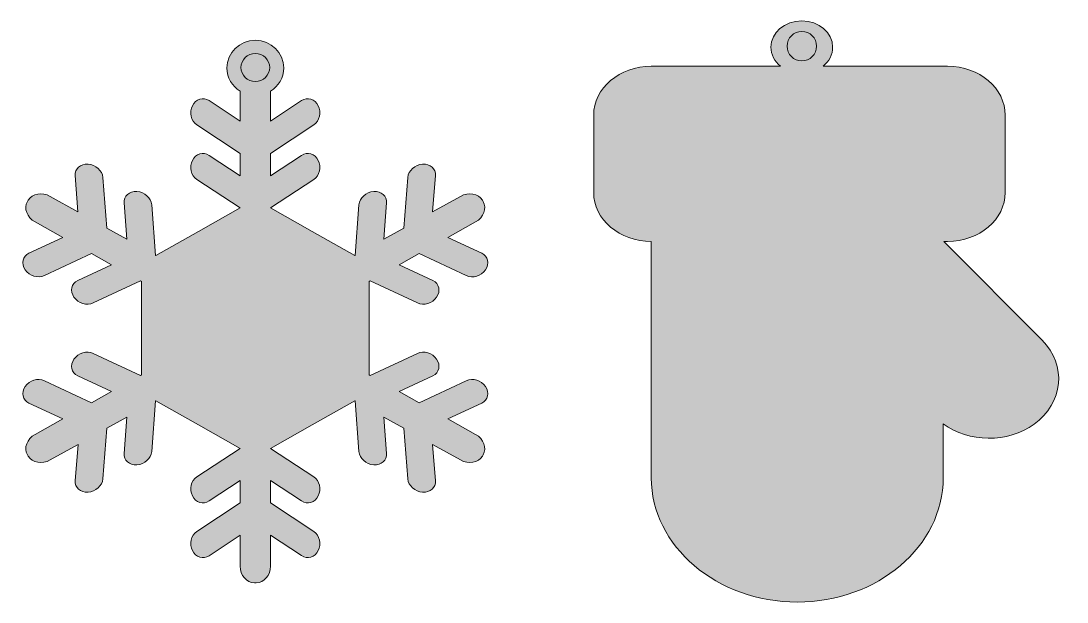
# Model space of a CAD drawing. Header units: centimetres. Extents: x -14 to 13.7, y 1.1 to 8.6.
# Drawn here: x 0.17 to 13.67, y 1.06 to 8.56 of the extents above; entities that cross this region are included whole.
import ezdxf

# ---------------------------------------------------------------- set-up
doc = ezdxf.new("R2010")
doc.units = ezdxf.units.CM
doc.header["$MEASUREMENT"] = 0
doc.layers.add('layer 1', color=7, linetype='Continuous')

msp = doc.modelspace()

# ---------------------------------------------------------------- hatches: boundary and pattern name
at = {"layer": 'layer 1', "true_color": 0xebecec}
h = msp.add_hatch(color=7, dxfattribs=at)
edge = h.paths.add_edge_path()
edge.add_spline(control_points=[(10.24872, 8.56231), (10.46865, 8.56231), (10.64696, 8.41036), (10.64696, 8.2229), (10.64696, 8.12674), (10.60004, 8.03994), (10.52466, 7.97818), (10.52466, 7.97818), (12.13001, 7.97818), (12.13001, 7.97818), (12.53887, 7.97818), (12.87339, 7.69308), (12.87339, 7.34461), (12.87339, 7.34461), (12.87339, 6.34899), (12.87339, 6.34899), (12.87339, 6.00053), (12.53887, 5.71543), (12.13001, 5.71543), (12.13001, 5.71543), (12.08242, 5.71543), (12.08242, 5.71543), (12.08242, 5.71543), (13.3504, 4.4415), (13.3504, 4.4415), (13.67132, 4.11907), (13.62436, 3.63149), (13.24605, 3.35797), (12.90403, 3.1107), (12.40366, 3.11972), (12.07366, 3.36196), (12.07366, 3.36196), (12.07366, 2.66747), (12.07366, 2.66747), (12.07366, 1.78463), (11.22615, 1.06231), (10.19029, 1.06231), (10.19029, 1.06231), (10.19028, 1.06231), (10.19028, 1.06231), (9.15442, 1.06231), (8.3069, 1.78463), (8.3069, 2.66747), (8.3069, 2.66747), (8.3069, 5.71543), (8.3069, 5.71543), (7.89803, 5.71543), (7.56351, 6.00053), (7.56351, 6.34899), (7.56351, 6.34899), (7.56351, 7.34461), (7.56351, 7.34461), (7.56351, 7.69308), (7.89803, 7.97818), (8.3069, 7.97818), (8.3069, 7.97818), (9.97277, 7.97818), (9.97277, 7.97818), (9.8974, 8.03994), (9.85048, 8.12674), (9.85048, 8.2229), (9.85048, 8.41036), (10.02878, 8.56231), (10.24872, 8.56231)], knot_values=[0, 0, 0, 0, 0.04761905, 0.04761905, 0.04761905, 0.0952381, 0.0952381, 0.0952381, 0.14285714, 0.14285714, 0.14285714, 0.19047619, 0.19047619, 0.19047619, 0.23809524, 0.23809524, 0.23809524, 0.28571429, 0.28571429, 0.28571429, 0.33333333, 0.33333333, 0.33333333, 0.38095238, 0.38095238, 0.38095238, 0.42857143, 0.42857143, 0.42857143, 0.47619048, 0.47619048, 0.47619048, 0.52380952, 0.52380952, 0.52380952, 0.57142857, 0.57142857, 0.57142857, 0.61904762, 0.61904762, 0.61904762, 0.66666667, 0.66666667, 0.66666667, 0.71428571, 0.71428571, 0.71428571, 0.76190476, 0.76190476, 0.76190476, 0.80952381, 0.80952381, 0.80952381, 0.85714286, 0.85714286, 0.85714286, 0.9047619, 0.9047619, 0.9047619, 0.95238095, 0.95238095, 0.95238095, 1, 1, 1, 1], degree=3, periodic=1)
at = {"layer": 'layer 1', "true_color": 0xfefefe}
h = msp.add_hatch(color=7, dxfattribs=at)
edge = h.paths.add_edge_path()
edge.add_arc((10.24922, 8.23682), 0.19, 90, 450)
at = {"layer": 'layer 1', "true_color": 0xebecec}
h = msp.add_hatch(color=7, dxfattribs=at)
edge = h.paths.add_edge_path()
edge.add_spline(control_points=[(3.19809, 8.3123), (3.40106, 8.3123), (3.5656, 8.15279), (3.5656, 7.95603), (3.5656, 7.82923), (3.49727, 7.71793), (3.39437, 7.65479), (3.39437, 7.65479), (3.39437, 7.26809), (3.39437, 7.26809), (3.39437, 7.26809), (3.79553, 7.53318), (3.79553, 7.53318), (3.87037, 7.58264), (3.96617, 7.55263), (4.01015, 7.46736), (4.01015, 7.46736), (4.01016, 7.46735), (4.01016, 7.46735), (4.05415, 7.38207), (4.02748, 7.27114), (3.95265, 7.2217), (3.95265, 7.2217), (3.39437, 6.85276), (3.39437, 6.85276), (3.39437, 6.85276), (3.39437, 6.56251), (3.39437, 6.56251), (3.39437, 6.56251), (3.79553, 6.8276), (3.79553, 6.8276), (3.87037, 6.87706), (3.96618, 6.84703), (4.01015, 6.76178), (4.01015, 6.76178), (4.01016, 6.76176), (4.01016, 6.76176), (4.05415, 6.67649), (4.02748, 6.56556), (3.95265, 6.51612), (3.95265, 6.51612), (3.39573, 6.14808), (3.39573, 6.14808), (3.39573, 6.14808), (3.93311, 5.8442), (3.93311, 5.8442), (3.93311, 5.8442), (4.48042, 5.5347), (4.48042, 5.5347), (4.48042, 5.5347), (4.48456, 5.53701), (4.48456, 5.53701), (4.48456, 5.53701), (4.535, 6.19018), (4.535, 6.19018), (4.54177, 6.27773), (4.62749, 6.35558), (4.72569, 6.36129), (4.72569, 6.36129), (4.72571, 6.36129), (4.72571, 6.36129), (4.82389, 6.36701), (4.89858, 6.30158), (4.89182, 6.21402), (4.89182, 6.21402), (4.85557, 5.74467), (4.85557, 5.74467), (4.85557, 5.74467), (5.11488, 5.8898), (5.11488, 5.8898), (5.11488, 5.8898), (5.16532, 6.54297), (5.16532, 6.54297), (5.17209, 6.63051), (5.25781, 6.70836), (5.35601, 6.71408), (5.35601, 6.71408), (5.35603, 6.71408), (5.35603, 6.71408), (5.45421, 6.7198), (5.52889, 6.65436), (5.52214, 6.5668), (5.52214, 6.5668), (5.48589, 6.09745), (5.48589, 6.09745), (5.48589, 6.09745), (5.84423, 6.29801), (5.84423, 6.29801), (5.94888, 6.35659), (6.07637, 6.3342), (6.12755, 6.24828), (6.12755, 6.24828), (6.13774, 6.23116), (6.13774, 6.23116), (6.18892, 6.14523), (6.14514, 6.027), (6.0405, 5.96844), (6.0405, 5.96844), (5.68219, 5.76788), (5.68219, 5.76788), (5.68219, 5.76788), (6.11958, 5.56364), (6.11958, 5.56364), (6.20119, 5.52553), (6.22228, 5.4301), (6.16809, 5.35054), (6.16809, 5.35054), (6.16808, 5.35052), (6.16808, 5.35052), (6.1139, 5.27094), (6.00147, 5.23788), (5.91988, 5.27598), (5.91988, 5.27598), (5.31115, 5.56022), (5.31115, 5.56022), (5.31115, 5.56022), (5.05186, 5.41509), (5.05186, 5.41509), (5.05186, 5.41509), (5.48926, 5.21084), (5.48926, 5.21084), (5.57087, 5.17274), (5.59195, 5.07729), (5.53777, 4.99774), (5.53777, 4.99774), (5.53776, 4.99773), (5.53776, 4.99773), (5.48358, 4.91816), (5.37114, 4.88508), (5.28956, 4.92318), (5.28956, 4.92318), (4.68084, 5.20743), (4.68084, 5.20743), (4.68084, 5.20743), (4.66812, 5.20031), (4.66812, 5.20031), (4.66812, 5.20031), (4.66812, 4.59724), (4.66812, 4.59724), (4.66812, 4.59724), (4.66812, 3.99419), (4.66812, 3.99419), (4.66812, 3.99419), (4.68085, 3.98707), (4.68085, 3.98707), (4.68085, 3.98707), (5.28956, 4.2713), (5.28956, 4.2713), (5.37116, 4.3094), (5.48357, 4.27635), (5.53776, 4.19678), (5.53776, 4.19678), (5.53778, 4.19676), (5.53778, 4.19676), (5.59199, 4.11719), (5.57087, 4.02177), (5.48926, 3.98366), (5.48926, 3.98366), (5.05185, 3.7794), (5.05185, 3.7794), (5.05185, 3.7794), (5.31115, 3.63427), (5.31115, 3.63427), (5.31115, 3.63427), (5.91988, 3.91851), (5.91988, 3.91851), (6.00148, 3.9566), (6.11389, 3.92356), (6.16809, 3.84398), (6.16809, 3.84398), (6.1681, 3.84396), (6.1681, 3.84396), (6.2223, 3.76439), (6.2012, 3.66898), (6.11959, 3.63086), (6.11959, 3.63086), (5.68218, 3.42661), (5.68218, 3.42661), (5.68218, 3.42661), (6.04051, 3.22606), (6.04051, 3.22606), (6.14516, 3.16748), (6.18891, 3.04926), (6.13774, 2.96333), (6.13774, 2.96333), (6.12755, 2.94621), (6.12755, 2.94621), (6.07637, 2.86029), (5.94886, 2.83792), (5.84423, 2.89649), (5.84423, 2.89649), (5.48591, 3.09703), (5.48591, 3.09703), (5.48591, 3.09703), (5.52214, 2.6277), (5.52214, 2.6277), (5.5289, 2.54013), (5.4542, 2.47471), (5.35603, 2.48042), (5.35603, 2.48042), (5.35601, 2.48042), (5.35601, 2.48042), (5.25783, 2.48612), (5.17207, 2.56398), (5.16532, 2.65152), (5.16532, 2.65152), (5.11488, 3.3047), (5.11488, 3.3047), (5.11488, 3.3047), (4.85559, 3.44982), (4.85559, 3.44982), (4.85559, 3.44982), (4.89182, 2.98048), (4.89182, 2.98048), (4.89859, 2.89292), (4.82385, 2.82749), (4.72572, 2.83321), (4.72572, 2.83321), (4.72569, 2.8332), (4.72569, 2.8332), (4.62751, 2.83891), (4.54175, 2.91677), (4.535, 3.00431), (4.535, 3.00431), (4.48456, 3.65749), (4.48456, 3.65749), (4.48456, 3.65749), (4.48043, 3.6598), (4.48043, 3.6598), (4.48043, 3.6598), (3.93311, 3.35029), (3.93311, 3.35029), (3.93311, 3.35029), (3.39574, 3.04641), (3.39574, 3.04641), (3.39574, 3.04641), (3.95265, 2.67837), (3.95265, 2.67837), (4.02748, 2.62891), (4.05416, 2.51802), (4.01016, 2.43272), (4.01016, 2.43272), (4.01017, 2.43271), (4.01017, 2.43271), (3.96618, 2.34741), (3.87038, 2.31743), (3.79553, 2.36688), (3.79553, 2.36688), (3.39437, 2.63199), (3.39437, 2.63199), (3.39437, 2.63199), (3.39438, 2.34173), (3.39438, 2.34173), (3.39438, 2.34173), (3.95265, 1.97279), (3.95265, 1.97279), (4.02748, 1.92333), (4.05416, 1.81244), (4.01017, 1.72714), (4.01017, 1.72714), (4.01016, 1.72712), (4.01016, 1.72712), (3.96618, 1.64184), (3.87039, 1.61185), (3.79554, 1.66131), (3.79554, 1.66131), (3.39438, 1.92641), (3.39438, 1.92641), (3.39438, 1.92641), (3.39438, 1.52529), (3.39438, 1.52529), (3.39438, 1.40813), (3.31064, 1.3123), (3.20828, 1.3123), (3.20828, 1.3123), (3.1879, 1.3123), (3.1879, 1.3123), (3.08555, 1.3123), (3.00181, 1.40817), (3.00181, 1.52529), (3.00181, 1.52529), (3.00181, 1.92639), (3.00181, 1.92639), (3.00181, 1.92639), (2.60065, 1.6613), (2.60065, 1.6613), (2.52581, 1.61184), (2.43001, 1.64186), (2.38603, 1.72712), (2.38603, 1.72712), (2.38602, 1.72714), (2.38602, 1.72714), (2.34202, 1.81242), (2.3687, 1.92336), (2.44353, 1.97279), (2.44353, 1.97279), (3.00181, 2.34173), (3.00181, 2.34173), (3.00181, 2.34173), (3.00182, 2.63198), (3.00182, 2.63198), (3.00182, 2.63198), (2.60065, 2.36688), (2.60065, 2.36688), (2.52581, 2.31742), (2.43, 2.34747), (2.38603, 2.43271), (2.38603, 2.43271), (2.38602, 2.43272), (2.38602, 2.43272), (2.34203, 2.518), (2.3687, 2.62893), (2.44353, 2.67837), (2.44353, 2.67837), (3.00045, 3.04641), (3.00045, 3.04641), (3.00045, 3.04641), (2.46307, 3.35029), (2.46307, 3.35029), (2.46307, 3.35029), (1.91576, 3.65979), (1.91576, 3.65979), (1.91576, 3.65979), (1.91162, 3.65748), (1.91162, 3.65748), (1.91162, 3.65748), (1.86118, 3.00431), (1.86118, 3.00431), (1.85441, 2.91676), (1.76869, 2.83891), (1.67049, 2.8332), (1.67049, 2.8332), (1.67047, 2.8332), (1.67047, 2.8332), (1.57229, 2.82748), (1.4976, 2.89291), (1.50436, 2.98047), (1.50436, 2.98047), (1.54061, 3.44982), (1.54061, 3.44982), (1.54061, 3.44982), (1.2813, 3.30469), (1.2813, 3.30469), (1.2813, 3.30469), (1.23086, 2.65152), (1.23086, 2.65152), (1.22409, 2.56397), (1.13837, 2.48613), (1.04017, 2.48041), (1.04017, 2.48041), (1.04015, 2.48041), (1.04015, 2.48041), (0.94197, 2.47469), (0.86729, 2.54013), (0.87404, 2.62769), (0.87404, 2.62769), (0.91029, 3.09703), (0.91029, 3.09703), (0.91029, 3.09703), (0.55195, 2.89648), (0.55195, 2.89648), (0.4473, 2.8379), (0.31981, 2.86029), (0.26863, 2.94621), (0.26863, 2.94621), (0.25844, 2.96333), (0.25844, 2.96333), (0.20726, 3.04926), (0.25104, 3.16749), (0.35568, 3.22605), (0.35568, 3.22605), (0.71399, 3.42661), (0.71399, 3.42661), (0.71399, 3.42661), (0.2766, 3.63085), (0.2766, 3.63085), (0.19499, 3.66896), (0.1739, 3.76439), (0.22809, 3.84395), (0.22809, 3.84395), (0.2281, 3.84397), (0.2281, 3.84397), (0.28228, 3.92355), (0.39471, 3.95661), (0.4763, 3.91851), (0.4763, 3.91851), (1.08503, 3.63427), (1.08503, 3.63427), (1.08503, 3.63427), (1.34432, 3.7794), (1.34432, 3.7794), (1.34432, 3.7794), (0.90692, 3.98365), (0.90692, 3.98365), (0.82531, 4.02175), (0.80423, 4.1172), (0.85841, 4.19675), (0.85841, 4.19675), (0.85842, 4.19676), (0.85842, 4.19676), (0.9126, 4.27633), (1.02504, 4.30941), (1.10662, 4.27131), (1.10662, 4.27131), (1.71534, 3.98706), (1.71534, 3.98706), (1.71534, 3.98706), (1.72806, 3.99418), (1.72806, 3.99418), (1.72806, 3.99418), (1.72806, 4.59724), (1.72806, 4.59724), (1.72806, 4.59724), (1.72806, 5.20029), (1.72806, 5.20029), (1.72806, 5.20029), (1.71533, 5.20742), (1.71533, 5.20742), (1.71533, 5.20742), (1.10662, 4.92319), (1.10662, 4.92319), (1.02502, 4.88509), (0.91261, 4.91814), (0.85842, 4.99771), (0.85842, 4.99771), (0.8584, 4.99773), (0.8584, 4.99773), (0.80419, 5.0773), (0.82531, 5.17271), (0.90692, 5.21083), (0.90692, 5.21083), (1.34433, 5.41508), (1.34433, 5.41508), (1.34433, 5.41508), (1.08503, 5.56022), (1.08503, 5.56022), (1.08503, 5.56022), (0.4763, 5.27598), (0.4763, 5.27598), (0.3947, 5.23789), (0.28229, 5.27093), (0.22809, 5.35051), (0.22809, 5.35051), (0.22808, 5.35053), (0.22808, 5.35053), (0.17388, 5.4301), (0.19498, 5.52551), (0.27659, 5.56363), (0.27659, 5.56363), (0.714, 5.76788), (0.714, 5.76788), (0.714, 5.76788), (0.35567, 5.96843), (0.35567, 5.96843), (0.25102, 6.02701), (0.20727, 6.14523), (0.25844, 6.23116), (0.25844, 6.23116), (0.26863, 6.24828), (0.26863, 6.24828), (0.31981, 6.3342), (0.44732, 6.35656), (0.55195, 6.298), (0.55195, 6.298), (0.91027, 6.09745), (0.91027, 6.09745), (0.91027, 6.09745), (0.87404, 6.56679), (0.87404, 6.56679), (0.86728, 6.65436), (0.94198, 6.71978), (1.04015, 6.71407), (1.04015, 6.71407), (1.04017, 6.71407), (1.04017, 6.71407), (1.13835, 6.70837), (1.22411, 6.6305), (1.23086, 6.54297), (1.23086, 6.54297), (1.2813, 5.88979), (1.2813, 5.88979), (1.2813, 5.88979), (1.54059, 5.74467), (1.54059, 5.74467), (1.54059, 5.74467), (1.50436, 6.21401), (1.50436, 6.21401), (1.49759, 6.30157), (1.57233, 6.367), (1.67046, 6.36128), (1.67046, 6.36128), (1.67049, 6.36129), (1.67049, 6.36129), (1.76867, 6.35558), (1.85443, 6.27772), (1.86118, 6.19018), (1.86118, 6.19018), (1.91162, 5.537), (1.91162, 5.537), (1.91162, 5.537), (1.91575, 5.53469), (1.91575, 5.53469), (1.91575, 5.53469), (2.46307, 5.8442), (2.46307, 5.8442), (2.46307, 5.8442), (3.00045, 6.14808), (3.00045, 6.14808), (3.00045, 6.14808), (2.44353, 6.51612), (2.44353, 6.51612), (2.3687, 6.56558), (2.34203, 6.67647), (2.38601, 6.76176), (2.38601, 6.76176), (2.38602, 6.76178), (2.38602, 6.76178), (2.43, 6.84707), (2.52581, 6.87705), (2.60064, 6.8276), (2.60064, 6.8276), (3.0018, 6.5625), (3.0018, 6.5625), (3.0018, 6.5625), (3.0018, 6.85276), (3.0018, 6.85276), (3.0018, 6.85276), (2.44353, 7.2217), (2.44353, 7.2217), (2.3687, 7.27116), (2.34202, 7.38205), (2.38601, 7.46734), (2.38601, 7.46734), (2.38603, 7.46736), (2.38603, 7.46736), (2.43, 7.55265), (2.5258, 7.58264), (2.60063, 7.53318), (2.60063, 7.53318), (3.0018, 7.26808), (3.0018, 7.26808), (3.0018, 7.26808), (3.0018, 7.6548), (3.0018, 7.6548), (2.89891, 7.71794), (2.83058, 7.82924), (2.83058, 7.95603), (2.83058, 8.15279), (2.99512, 8.3123), (3.19809, 8.3123)], knot_values=[0, 0, 0, 0, 0.00546448, 0.00546448, 0.00546448, 0.01092896, 0.01092896, 0.01092896, 0.01639344, 0.01639344, 0.01639344, 0.02185792, 0.02185792, 0.02185792, 0.0273224, 0.0273224, 0.0273224, 0.03278689, 0.03278689, 0.03278689, 0.03825137, 0.03825137, 0.03825137, 0.04371585, 0.04371585, 0.04371585, 0.04918033, 0.04918033, 0.04918033, 0.05464481, 0.05464481, 0.05464481, 0.06010929, 0.06010929, 0.06010929, 0.06557377, 0.06557377, 0.06557377, 0.07103825, 0.07103825, 0.07103825, 0.07650273, 0.07650273, 0.07650273, 0.08196721, 0.08196721, 0.08196721, 0.08743169, 0.08743169, 0.08743169, 0.09289617, 0.09289617, 0.09289617, 0.09836066, 0.09836066, 0.09836066, 0.10382514, 0.10382514, 0.10382514, 0.10928962, 0.10928962, 0.10928962, 0.1147541, 0.1147541, 0.1147541, 0.12021858, 0.12021858, 0.12021858, 0.12568306, 0.12568306, 0.12568306, 0.13114754, 0.13114754, 0.13114754, 0.13661202, 0.13661202, 0.13661202, 0.1420765, 0.1420765, 0.1420765, 0.14754098, 0.14754098, 0.14754098, 0.15300546, 0.15300546, 0.15300546, 0.15846995, 0.15846995, 0.15846995, 0.16393443, 0.16393443, 0.16393443, 0.16939891, 0.16939891, 0.16939891, 0.17486339, 0.17486339, 0.17486339, 0.18032787, 0.18032787, 0.18032787, 0.18579235, 0.18579235, 0.18579235, 0.19125683, 0.19125683, 0.19125683, 0.19672131, 0.19672131, 0.19672131, 0.20218579, 0.20218579, 0.20218579, 0.20765027, 0.20765027, 0.20765027, 0.21311475, 0.21311475, 0.21311475, 0.21857923, 0.21857923, 0.21857923, 0.22404372, 0.22404372, 0.22404372, 0.2295082, 0.2295082, 0.2295082, 0.23497268, 0.23497268, 0.23497268, 0.24043716, 0.24043716, 0.24043716, 0.24590164, 0.24590164, 0.24590164, 0.25136612, 0.25136612, 0.25136612, 0.2568306, 0.2568306, 0.2568306, 0.26229508, 0.26229508, 0.26229508, 0.26775956, 0.26775956, 0.26775956, 0.27322404, 0.27322404, 0.27322404, 0.27868852, 0.27868852, 0.27868852, 0.28415301, 0.28415301, 0.28415301, 0.28961749, 0.28961749, 0.28961749, 0.29508197, 0.29508197, 0.29508197, 0.30054645, 0.30054645, 0.30054645, 0.30601093, 0.30601093, 0.30601093, 0.31147541, 0.31147541, 0.31147541, 0.31693989, 0.31693989, 0.31693989, 0.32240437, 0.32240437, 0.32240437, 0.32786885, 0.32786885, 0.32786885, 0.33333333, 0.33333333, 0.33333333, 0.33879781, 0.33879781, 0.33879781, 0.3442623, 0.3442623, 0.3442623, 0.34972678, 0.34972678, 0.34972678, 0.35519126, 0.35519126, 0.35519126, 0.36065574, 0.36065574, 0.36065574, 0.36612022, 0.36612022, 0.36612022, 0.3715847, 0.3715847, 0.3715847, 0.37704918, 0.37704918, 0.37704918, 0.38251366, 0.38251366, 0.38251366, 0.38797814, 0.38797814, 0.38797814, 0.39344262, 0.39344262, 0.39344262, 0.3989071, 0.3989071, 0.3989071, 0.40437158, 0.40437158, 0.40437158, 0.40983607, 0.40983607, 0.40983607, 0.41530055, 0.41530055, 0.41530055, 0.42076503, 0.42076503, 0.42076503, 0.42622951, 0.42622951, 0.42622951, 0.43169399, 0.43169399, 0.43169399, 0.43715847, 0.43715847, 0.43715847, 0.44262295, 0.44262295, 0.44262295, 0.44808743, 0.44808743, 0.44808743, 0.45355191, 0.45355191, 0.45355191, 0.45901639, 0.45901639, 0.45901639, 0.46448087, 0.46448087, 0.46448087, 0.46994536, 0.46994536, 0.46994536, 0.47540984, 0.47540984, 0.47540984, 0.48087432, 0.48087432, 0.48087432, 0.4863388, 0.4863388, 0.4863388, 0.49180328, 0.49180328, 0.49180328, 0.49726776, 0.49726776, 0.49726776, 0.50273224, 0.50273224, 0.50273224, 0.50819672, 0.50819672, 0.50819672, 0.5136612, 0.5136612, 0.5136612, 0.51912568, 0.51912568, 0.51912568, 0.52459016, 0.52459016, 0.52459016, 0.53005464, 0.53005464, 0.53005464, 0.53551913, 0.53551913, 0.53551913, 0.54098361, 0.54098361, 0.54098361, 0.54644809, 0.54644809, 0.54644809, 0.55191257, 0.55191257, 0.55191257, 0.55737705, 0.55737705, 0.55737705, 0.56284153, 0.56284153, 0.56284153, 0.56830601, 0.56830601, 0.56830601, 0.57377049, 0.57377049, 0.57377049, 0.57923497, 0.57923497, 0.57923497, 0.58469945, 0.58469945, 0.58469945, 0.59016393, 0.59016393, 0.59016393, 0.59562842, 0.59562842, 0.59562842, 0.6010929, 0.6010929, 0.6010929, 0.60655738, 0.60655738, 0.60655738, 0.61202186, 0.61202186, 0.61202186, 0.61748634, 0.61748634, 0.61748634, 0.62295082, 0.62295082, 0.62295082, 0.6284153, 0.6284153, 0.6284153, 0.63387978, 0.63387978, 0.63387978, 0.63934426, 0.63934426, 0.63934426, 0.64480874, 0.64480874, 0.64480874, 0.65027322, 0.65027322, 0.65027322, 0.6557377, 0.6557377, 0.6557377, 0.66120219, 0.66120219, 0.66120219, 0.66666667, 0.66666667, 0.66666667, 0.67213115, 0.67213115, 0.67213115, 0.67759563, 0.67759563, 0.67759563, 0.68306011, 0.68306011, 0.68306011, 0.68852459, 0.68852459, 0.68852459, 0.69398907, 0.69398907, 0.69398907, 0.69945355, 0.69945355, 0.69945355, 0.70491803, 0.70491803, 0.70491803, 0.71038251, 0.71038251, 0.71038251, 0.71584699, 0.71584699, 0.71584699, 0.72131148, 0.72131148, 0.72131148, 0.72677596, 0.72677596, 0.72677596, 0.73224044, 0.73224044, 0.73224044, 0.73770492, 0.73770492, 0.73770492, 0.7431694, 0.7431694, 0.7431694, 0.74863388, 0.74863388, 0.74863388, 0.75409836, 0.75409836, 0.75409836, 0.75956284, 0.75956284, 0.75956284, 0.76502732, 0.76502732, 0.76502732, 0.7704918, 0.7704918, 0.7704918, 0.77595628, 0.77595628, 0.77595628, 0.78142077, 0.78142077, 0.78142077, 0.78688525, 0.78688525, 0.78688525, 0.79234973, 0.79234973, 0.79234973, 0.79781421, 0.79781421, 0.79781421, 0.80327869, 0.80327869, 0.80327869, 0.80874317, 0.80874317, 0.80874317, 0.81420765, 0.81420765, 0.81420765, 0.81967213, 0.81967213, 0.81967213, 0.82513661, 0.82513661, 0.82513661, 0.83060109, 0.83060109, 0.83060109, 0.83606557, 0.83606557, 0.83606557, 0.84153005, 0.84153005, 0.84153005, 0.84699454, 0.84699454, 0.84699454, 0.85245902, 0.85245902, 0.85245902, 0.8579235, 0.8579235, 0.8579235, 0.86338798, 0.86338798, 0.86338798, 0.86885246, 0.86885246, 0.86885246, 0.87431694, 0.87431694, 0.87431694, 0.87978142, 0.87978142, 0.87978142, 0.8852459, 0.8852459, 0.8852459, 0.89071038, 0.89071038, 0.89071038, 0.89617486, 0.89617486, 0.89617486, 0.90163934, 0.90163934, 0.90163934, 0.90710383, 0.90710383, 0.90710383, 0.91256831, 0.91256831, 0.91256831, 0.91803279, 0.91803279, 0.91803279, 0.92349727, 0.92349727, 0.92349727, 0.92896175, 0.92896175, 0.92896175, 0.93442623, 0.93442623, 0.93442623, 0.93989071, 0.93989071, 0.93989071, 0.94535519, 0.94535519, 0.94535519, 0.95081967, 0.95081967, 0.95081967, 0.95628415, 0.95628415, 0.95628415, 0.96174863, 0.96174863, 0.96174863, 0.96721311, 0.96721311, 0.96721311, 0.9726776, 0.9726776, 0.9726776, 0.97814208, 0.97814208, 0.97814208, 0.98360656, 0.98360656, 0.98360656, 0.98907104, 0.98907104, 0.98907104, 0.99453552, 0.99453552, 0.99453552, 1, 1, 1, 1], degree=3, periodic=1)
at = {"layer": 'layer 1', "true_color": 0xfefefe}
h = msp.add_hatch(color=7, dxfattribs=at)
edge = h.paths.add_edge_path()
edge.add_ellipse((3.19809, 7.96115), major_axis=(0.1862, 0), ratio=0.96944146, start_angle=0, end_angle=360)

# ---------------------------------------------------------------- linework, layer by layer
at = {"layer": 'layer 1', "color": 250, "lineweight": 20}
for centre, major_axis, ratio in [((10.24922, 8.23682), (0, 0.19), 1), ((3.19809, 7.96115), (0.1862, 0), 0.96944146)]:
    msp.add_ellipse(centre, major_axis=major_axis, ratio=ratio, dxfattribs=at)
for points, knots in [([(10.24872, 8.56231), (10.46865, 8.56231), (10.64696, 8.41036), (10.64696, 8.2229), (10.64696, 8.12674), (10.60004, 8.03994), (10.52466, 7.97818), (10.52466, 7.97818), (12.13001, 7.97818), (12.13001, 7.97818), (12.53887, 7.97818), (12.87339, 7.69308), (12.87339, 7.34461), (12.87339, 7.34461), (12.87339, 6.34899), (12.87339, 6.34899), (12.87339, 6.00053), (12.53887, 5.71543), (12.13001, 5.71543), (12.13001, 5.71543), (12.08242, 5.71543), (12.08242, 5.71543), (12.08242, 5.71543), (13.3504, 4.4415), (13.3504, 4.4415), (13.67132, 4.11907), (13.62436, 3.63149), (13.24605, 3.35797), (12.90403, 3.1107), (12.40366, 3.11972), (12.07366, 3.36196), (12.07366, 3.36196), (12.07366, 2.66747), (12.07366, 2.66747), (12.07366, 1.78463), (11.22615, 1.06231), (10.19029, 1.06231), (10.19029, 1.06231), (10.19028, 1.06231), (10.19028, 1.06231), (9.15442, 1.06231), (8.3069, 1.78463), (8.3069, 2.66747), (8.3069, 2.66747), (8.3069, 5.71543), (8.3069, 5.71543), (7.89803, 5.71543), (7.56351, 6.00053), (7.56351, 6.34899), (7.56351, 6.34899), (7.56351, 7.34461), (7.56351, 7.34461), (7.56351, 7.69308), (7.89803, 7.97818), (8.3069, 7.97818), (8.3069, 7.97818), (9.97277, 7.97818), (9.97277, 7.97818), (9.8974, 8.03994), (9.85048, 8.12674), (9.85048, 8.2229), (9.85048, 8.41036), (10.02878, 8.56231), (10.24872, 8.56231)], [0, 0, 0, 0, 0.04761905, 0.04761905, 0.04761905, 0.0952381, 0.0952381, 0.0952381, 0.14285714, 0.14285714, 0.14285714, 0.19047619, 0.19047619, 0.19047619, 0.23809524, 0.23809524, 0.23809524, 0.28571429, 0.28571429, 0.28571429, 0.33333333, 0.33333333, 0.33333333, 0.38095238, 0.38095238, 0.38095238, 0.42857143, 0.42857143, 0.42857143, 0.47619048, 0.47619048, 0.47619048, 0.52380952, 0.52380952, 0.52380952, 0.57142857, 0.57142857, 0.57142857, 0.61904762, 0.61904762, 0.61904762, 0.66666667, 0.66666667, 0.66666667, 0.71428571, 0.71428571, 0.71428571, 0.76190476, 0.76190476, 0.76190476, 0.80952381, 0.80952381, 0.80952381, 0.85714286, 0.85714286, 0.85714286, 0.9047619, 0.9047619, 0.9047619, 0.95238095, 0.95238095, 0.95238095, 1, 1, 1, 1]), ([(3.19809, 8.3123), (3.40106, 8.3123), (3.5656, 8.15279), (3.5656, 7.95603), (3.5656, 7.82923), (3.49727, 7.71793), (3.39437, 7.65479), (3.39437, 7.65479), (3.39437, 7.26809), (3.39437, 7.26809), (3.39437, 7.26809), (3.79553, 7.53318), (3.79553, 7.53318), (3.87037, 7.58264), (3.96617, 7.55263), (4.01015, 7.46736), (4.01015, 7.46736), (4.01016, 7.46735), (4.01016, 7.46735), (4.05415, 7.38207), (4.02748, 7.27114), (3.95265, 7.2217), (3.95265, 7.2217), (3.39437, 6.85276), (3.39437, 6.85276), (3.39437, 6.85276), (3.39437, 6.56251), (3.39437, 6.56251), (3.39437, 6.56251), (3.79553, 6.8276), (3.79553, 6.8276), (3.87037, 6.87706), (3.96618, 6.84703), (4.01015, 6.76178), (4.01015, 6.76178), (4.01016, 6.76176), (4.01016, 6.76176), (4.05415, 6.67649), (4.02748, 6.56556), (3.95265, 6.51612), (3.95265, 6.51612), (3.39573, 6.14808), (3.39573, 6.14808), (3.39573, 6.14808), (3.93311, 5.8442), (3.93311, 5.8442), (3.93311, 5.8442), (4.48042, 5.5347), (4.48042, 5.5347), (4.48042, 5.5347), (4.48456, 5.53701), (4.48456, 5.53701), (4.48456, 5.53701), (4.535, 6.19018), (4.535, 6.19018), (4.54177, 6.27773), (4.62749, 6.35558), (4.72569, 6.36129), (4.72569, 6.36129), (4.72571, 6.36129), (4.72571, 6.36129), (4.82389, 6.36701), (4.89858, 6.30158), (4.89182, 6.21402), (4.89182, 6.21402), (4.85557, 5.74467), (4.85557, 5.74467), (4.85557, 5.74467), (5.11488, 5.8898), (5.11488, 5.8898), (5.11488, 5.8898), (5.16532, 6.54297), (5.16532, 6.54297), (5.17209, 6.63051), (5.25781, 6.70836), (5.35601, 6.71408), (5.35601, 6.71408), (5.35603, 6.71408), (5.35603, 6.71408), (5.45421, 6.7198), (5.52889, 6.65436), (5.52214, 6.5668), (5.52214, 6.5668), (5.48589, 6.09745), (5.48589, 6.09745), (5.48589, 6.09745), (5.84423, 6.29801), (5.84423, 6.29801), (5.94888, 6.35659), (6.07637, 6.3342), (6.12755, 6.24828), (6.12755, 6.24828), (6.13774, 6.23116), (6.13774, 6.23116), (6.18892, 6.14523), (6.14514, 6.027), (6.0405, 5.96844), (6.0405, 5.96844), (5.68219, 5.76788), (5.68219, 5.76788), (5.68219, 5.76788), (6.11958, 5.56364), (6.11958, 5.56364), (6.20119, 5.52553), (6.22228, 5.4301), (6.16809, 5.35054), (6.16809, 5.35054), (6.16808, 5.35052), (6.16808, 5.35052), (6.1139, 5.27094), (6.00147, 5.23788), (5.91988, 5.27598), (5.91988, 5.27598), (5.31115, 5.56022), (5.31115, 5.56022), (5.31115, 5.56022), (5.05186, 5.41509), (5.05186, 5.41509), (5.05186, 5.41509), (5.48926, 5.21084), (5.48926, 5.21084), (5.57087, 5.17274), (5.59195, 5.07729), (5.53777, 4.99774), (5.53777, 4.99774), (5.53776, 4.99773), (5.53776, 4.99773), (5.48358, 4.91816), (5.37114, 4.88508), (5.28956, 4.92318), (5.28956, 4.92318), (4.68084, 5.20743), (4.68084, 5.20743), (4.68084, 5.20743), (4.66812, 5.20031), (4.66812, 5.20031), (4.66812, 5.20031), (4.66812, 4.59724), (4.66812, 4.59724), (4.66812, 4.59724), (4.66812, 3.99419), (4.66812, 3.99419), (4.66812, 3.99419), (4.68085, 3.98707), (4.68085, 3.98707), (4.68085, 3.98707), (5.28956, 4.2713), (5.28956, 4.2713), (5.37116, 4.3094), (5.48357, 4.27635), (5.53776, 4.19678), (5.53776, 4.19678), (5.53778, 4.19676), (5.53778, 4.19676), (5.59199, 4.11719), (5.57087, 4.02177), (5.48926, 3.98366), (5.48926, 3.98366), (5.05185, 3.7794), (5.05185, 3.7794), (5.05185, 3.7794), (5.31115, 3.63427), (5.31115, 3.63427), (5.31115, 3.63427), (5.91988, 3.91851), (5.91988, 3.91851), (6.00148, 3.9566), (6.11389, 3.92356), (6.16809, 3.84398), (6.16809, 3.84398), (6.1681, 3.84396), (6.1681, 3.84396), (6.2223, 3.76439), (6.2012, 3.66898), (6.11959, 3.63086), (6.11959, 3.63086), (5.68218, 3.42661), (5.68218, 3.42661), (5.68218, 3.42661), (6.04051, 3.22606), (6.04051, 3.22606), (6.14516, 3.16748), (6.18891, 3.04926), (6.13774, 2.96333), (6.13774, 2.96333), (6.12755, 2.94621), (6.12755, 2.94621), (6.07637, 2.86029), (5.94886, 2.83792), (5.84423, 2.89649), (5.84423, 2.89649), (5.48591, 3.09703), (5.48591, 3.09703), (5.48591, 3.09703), (5.52214, 2.6277), (5.52214, 2.6277), (5.5289, 2.54013), (5.4542, 2.47471), (5.35603, 2.48042), (5.35603, 2.48042), (5.35601, 2.48042), (5.35601, 2.48042), (5.25783, 2.48612), (5.17207, 2.56398), (5.16532, 2.65152), (5.16532, 2.65152), (5.11488, 3.3047), (5.11488, 3.3047), (5.11488, 3.3047), (4.85559, 3.44982), (4.85559, 3.44982), (4.85559, 3.44982), (4.89182, 2.98048), (4.89182, 2.98048), (4.89859, 2.89292), (4.82385, 2.82749), (4.72572, 2.83321), (4.72572, 2.83321), (4.72569, 2.8332), (4.72569, 2.8332), (4.62751, 2.83891), (4.54175, 2.91677), (4.535, 3.00431), (4.535, 3.00431), (4.48456, 3.65749), (4.48456, 3.65749), (4.48456, 3.65749), (4.48043, 3.6598), (4.48043, 3.6598), (4.48043, 3.6598), (3.93311, 3.35029), (3.93311, 3.35029), (3.93311, 3.35029), (3.39574, 3.04641), (3.39574, 3.04641), (3.39574, 3.04641), (3.95265, 2.67837), (3.95265, 2.67837), (4.02748, 2.62891), (4.05416, 2.51802), (4.01016, 2.43272), (4.01016, 2.43272), (4.01017, 2.43271), (4.01017, 2.43271), (3.96618, 2.34741), (3.87038, 2.31743), (3.79553, 2.36688), (3.79553, 2.36688), (3.39437, 2.63199), (3.39437, 2.63199), (3.39437, 2.63199), (3.39438, 2.34173), (3.39438, 2.34173), (3.39438, 2.34173), (3.95265, 1.97279), (3.95265, 1.97279), (4.02748, 1.92333), (4.05416, 1.81244), (4.01017, 1.72714), (4.01017, 1.72714), (4.01016, 1.72712), (4.01016, 1.72712), (3.96618, 1.64184), (3.87039, 1.61185), (3.79554, 1.66131), (3.79554, 1.66131), (3.39438, 1.92641), (3.39438, 1.92641), (3.39438, 1.92641), (3.39438, 1.52529), (3.39438, 1.52529), (3.39438, 1.40813), (3.31064, 1.3123), (3.20828, 1.3123), (3.20828, 1.3123), (3.1879, 1.3123), (3.1879, 1.3123), (3.08555, 1.3123), (3.00181, 1.40817), (3.00181, 1.52529), (3.00181, 1.52529), (3.00181, 1.92639), (3.00181, 1.92639), (3.00181, 1.92639), (2.60065, 1.6613), (2.60065, 1.6613), (2.52581, 1.61184), (2.43001, 1.64186), (2.38603, 1.72712), (2.38603, 1.72712), (2.38602, 1.72714), (2.38602, 1.72714), (2.34202, 1.81242), (2.3687, 1.92336), (2.44353, 1.97279), (2.44353, 1.97279), (3.00181, 2.34173), (3.00181, 2.34173), (3.00181, 2.34173), (3.00182, 2.63198), (3.00182, 2.63198), (3.00182, 2.63198), (2.60065, 2.36688), (2.60065, 2.36688), (2.52581, 2.31742), (2.43, 2.34747), (2.38603, 2.43271), (2.38603, 2.43271), (2.38602, 2.43272), (2.38602, 2.43272), (2.34203, 2.518), (2.3687, 2.62893), (2.44353, 2.67837), (2.44353, 2.67837), (3.00045, 3.04641), (3.00045, 3.04641), (3.00045, 3.04641), (2.46307, 3.35029), (2.46307, 3.35029), (2.46307, 3.35029), (1.91576, 3.65979), (1.91576, 3.65979), (1.91576, 3.65979), (1.91162, 3.65748), (1.91162, 3.65748), (1.91162, 3.65748), (1.86118, 3.00431), (1.86118, 3.00431), (1.85441, 2.91676), (1.76869, 2.83891), (1.67049, 2.8332), (1.67049, 2.8332), (1.67047, 2.8332), (1.67047, 2.8332), (1.57229, 2.82748), (1.4976, 2.89291), (1.50436, 2.98047), (1.50436, 2.98047), (1.54061, 3.44982), (1.54061, 3.44982), (1.54061, 3.44982), (1.2813, 3.30469), (1.2813, 3.30469), (1.2813, 3.30469), (1.23086, 2.65152), (1.23086, 2.65152), (1.22409, 2.56397), (1.13837, 2.48613), (1.04017, 2.48041), (1.04017, 2.48041), (1.04015, 2.48041), (1.04015, 2.48041), (0.94197, 2.47469), (0.86729, 2.54013), (0.87404, 2.62769), (0.87404, 2.62769), (0.91029, 3.09703), (0.91029, 3.09703), (0.91029, 3.09703), (0.55195, 2.89648), (0.55195, 2.89648), (0.4473, 2.8379), (0.31981, 2.86029), (0.26863, 2.94621), (0.26863, 2.94621), (0.25844, 2.96333), (0.25844, 2.96333), (0.20726, 3.04926), (0.25104, 3.16749), (0.35568, 3.22605), (0.35568, 3.22605), (0.71399, 3.42661), (0.71399, 3.42661), (0.71399, 3.42661), (0.2766, 3.63085), (0.2766, 3.63085), (0.19499, 3.66896), (0.1739, 3.76439), (0.22809, 3.84395), (0.22809, 3.84395), (0.2281, 3.84397), (0.2281, 3.84397), (0.28228, 3.92355), (0.39471, 3.95661), (0.4763, 3.91851), (0.4763, 3.91851), (1.08503, 3.63427), (1.08503, 3.63427), (1.08503, 3.63427), (1.34432, 3.7794), (1.34432, 3.7794), (1.34432, 3.7794), (0.90692, 3.98365), (0.90692, 3.98365), (0.82531, 4.02175), (0.80423, 4.1172), (0.85841, 4.19675), (0.85841, 4.19675), (0.85842, 4.19676), (0.85842, 4.19676), (0.9126, 4.27633), (1.02504, 4.30941), (1.10662, 4.27131), (1.10662, 4.27131), (1.71534, 3.98706), (1.71534, 3.98706), (1.71534, 3.98706), (1.72806, 3.99418), (1.72806, 3.99418), (1.72806, 3.99418), (1.72806, 4.59724), (1.72806, 4.59724), (1.72806, 4.59724), (1.72806, 5.20029), (1.72806, 5.20029), (1.72806, 5.20029), (1.71533, 5.20742), (1.71533, 5.20742), (1.71533, 5.20742), (1.10662, 4.92319), (1.10662, 4.92319), (1.02502, 4.88509), (0.91261, 4.91814), (0.85842, 4.99771), (0.85842, 4.99771), (0.8584, 4.99773), (0.8584, 4.99773), (0.80419, 5.0773), (0.82531, 5.17271), (0.90692, 5.21083), (0.90692, 5.21083), (1.34433, 5.41508), (1.34433, 5.41508), (1.34433, 5.41508), (1.08503, 5.56022), (1.08503, 5.56022), (1.08503, 5.56022), (0.4763, 5.27598), (0.4763, 5.27598), (0.3947, 5.23789), (0.28229, 5.27093), (0.22809, 5.35051), (0.22809, 5.35051), (0.22808, 5.35053), (0.22808, 5.35053), (0.17388, 5.4301), (0.19498, 5.52551), (0.27659, 5.56363), (0.27659, 5.56363), (0.714, 5.76788), (0.714, 5.76788), (0.714, 5.76788), (0.35567, 5.96843), (0.35567, 5.96843), (0.25102, 6.02701), (0.20727, 6.14523), (0.25844, 6.23116), (0.25844, 6.23116), (0.26863, 6.24828), (0.26863, 6.24828), (0.31981, 6.3342), (0.44732, 6.35656), (0.55195, 6.298), (0.55195, 6.298), (0.91027, 6.09745), (0.91027, 6.09745), (0.91027, 6.09745), (0.87404, 6.56679), (0.87404, 6.56679), (0.86728, 6.65436), (0.94198, 6.71978), (1.04015, 6.71407), (1.04015, 6.71407), (1.04017, 6.71407), (1.04017, 6.71407), (1.13835, 6.70837), (1.22411, 6.6305), (1.23086, 6.54297), (1.23086, 6.54297), (1.2813, 5.88979), (1.2813, 5.88979), (1.2813, 5.88979), (1.54059, 5.74467), (1.54059, 5.74467), (1.54059, 5.74467), (1.50436, 6.21401), (1.50436, 6.21401), (1.49759, 6.30157), (1.57233, 6.367), (1.67046, 6.36128), (1.67046, 6.36128), (1.67049, 6.36129), (1.67049, 6.36129), (1.76867, 6.35558), (1.85443, 6.27772), (1.86118, 6.19018), (1.86118, 6.19018), (1.91162, 5.537), (1.91162, 5.537), (1.91162, 5.537), (1.91575, 5.53469), (1.91575, 5.53469), (1.91575, 5.53469), (2.46307, 5.8442), (2.46307, 5.8442), (2.46307, 5.8442), (3.00045, 6.14808), (3.00045, 6.14808), (3.00045, 6.14808), (2.44353, 6.51612), (2.44353, 6.51612), (2.3687, 6.56558), (2.34203, 6.67647), (2.38601, 6.76176), (2.38601, 6.76176), (2.38602, 6.76178), (2.38602, 6.76178), (2.43, 6.84707), (2.52581, 6.87705), (2.60064, 6.8276), (2.60064, 6.8276), (3.0018, 6.5625), (3.0018, 6.5625), (3.0018, 6.5625), (3.0018, 6.85276), (3.0018, 6.85276), (3.0018, 6.85276), (2.44353, 7.2217), (2.44353, 7.2217), (2.3687, 7.27116), (2.34202, 7.38205), (2.38601, 7.46734), (2.38601, 7.46734), (2.38603, 7.46736), (2.38603, 7.46736), (2.43, 7.55265), (2.5258, 7.58264), (2.60063, 7.53318), (2.60063, 7.53318), (3.0018, 7.26808), (3.0018, 7.26808), (3.0018, 7.26808), (3.0018, 7.6548), (3.0018, 7.6548), (2.89891, 7.71794), (2.83058, 7.82924), (2.83058, 7.95603), (2.83058, 8.15279), (2.99512, 8.3123), (3.19809, 8.3123)], [0, 0, 0, 0, 0.00546448, 0.00546448, 0.00546448, 0.01092896, 0.01092896, 0.01092896, 0.01639344, 0.01639344, 0.01639344, 0.02185792, 0.02185792, 0.02185792, 0.0273224, 0.0273224, 0.0273224, 0.03278689, 0.03278689, 0.03278689, 0.03825137, 0.03825137, 0.03825137, 0.04371585, 0.04371585, 0.04371585, 0.04918033, 0.04918033, 0.04918033, 0.05464481, 0.05464481, 0.05464481, 0.06010929, 0.06010929, 0.06010929, 0.06557377, 0.06557377, 0.06557377, 0.07103825, 0.07103825, 0.07103825, 0.07650273, 0.07650273, 0.07650273, 0.08196721, 0.08196721, 0.08196721, 0.08743169, 0.08743169, 0.08743169, 0.09289617, 0.09289617, 0.09289617, 0.09836066, 0.09836066, 0.09836066, 0.10382514, 0.10382514, 0.10382514, 0.10928962, 0.10928962, 0.10928962, 0.1147541, 0.1147541, 0.1147541, 0.12021858, 0.12021858, 0.12021858, 0.12568306, 0.12568306, 0.12568306, 0.13114754, 0.13114754, 0.13114754, 0.13661202, 0.13661202, 0.13661202, 0.1420765, 0.1420765, 0.1420765, 0.14754098, 0.14754098, 0.14754098, 0.15300546, 0.15300546, 0.15300546, 0.15846995, 0.15846995, 0.15846995, 0.16393443, 0.16393443, 0.16393443, 0.16939891, 0.16939891, 0.16939891, 0.17486339, 0.17486339, 0.17486339, 0.18032787, 0.18032787, 0.18032787, 0.18579235, 0.18579235, 0.18579235, 0.19125683, 0.19125683, 0.19125683, 0.19672131, 0.19672131, 0.19672131, 0.20218579, 0.20218579, 0.20218579, 0.20765027, 0.20765027, 0.20765027, 0.21311475, 0.21311475, 0.21311475, 0.21857923, 0.21857923, 0.21857923, 0.22404372, 0.22404372, 0.22404372, 0.2295082, 0.2295082, 0.2295082, 0.23497268, 0.23497268, 0.23497268, 0.24043716, 0.24043716, 0.24043716, 0.24590164, 0.24590164, 0.24590164, 0.25136612, 0.25136612, 0.25136612, 0.2568306, 0.2568306, 0.2568306, 0.26229508, 0.26229508, 0.26229508, 0.26775956, 0.26775956, 0.26775956, 0.27322404, 0.27322404, 0.27322404, 0.27868852, 0.27868852, 0.27868852, 0.28415301, 0.28415301, 0.28415301, 0.28961749, 0.28961749, 0.28961749, 0.29508197, 0.29508197, 0.29508197, 0.30054645, 0.30054645, 0.30054645, 0.30601093, 0.30601093, 0.30601093, 0.31147541, 0.31147541, 0.31147541, 0.31693989, 0.31693989, 0.31693989, 0.32240437, 0.32240437, 0.32240437, 0.32786885, 0.32786885, 0.32786885, 0.33333333, 0.33333333, 0.33333333, 0.33879781, 0.33879781, 0.33879781, 0.3442623, 0.3442623, 0.3442623, 0.34972678, 0.34972678, 0.34972678, 0.35519126, 0.35519126, 0.35519126, 0.36065574, 0.36065574, 0.36065574, 0.36612022, 0.36612022, 0.36612022, 0.3715847, 0.3715847, 0.3715847, 0.37704918, 0.37704918, 0.37704918, 0.38251366, 0.38251366, 0.38251366, 0.38797814, 0.38797814, 0.38797814, 0.39344262, 0.39344262, 0.39344262, 0.3989071, 0.3989071, 0.3989071, 0.40437158, 0.40437158, 0.40437158, 0.40983607, 0.40983607, 0.40983607, 0.41530055, 0.41530055, 0.41530055, 0.42076503, 0.42076503, 0.42076503, 0.42622951, 0.42622951, 0.42622951, 0.43169399, 0.43169399, 0.43169399, 0.43715847, 0.43715847, 0.43715847, 0.44262295, 0.44262295, 0.44262295, 0.44808743, 0.44808743, 0.44808743, 0.45355191, 0.45355191, 0.45355191, 0.45901639, 0.45901639, 0.45901639, 0.46448087, 0.46448087, 0.46448087, 0.46994536, 0.46994536, 0.46994536, 0.47540984, 0.47540984, 0.47540984, 0.48087432, 0.48087432, 0.48087432, 0.4863388, 0.4863388, 0.4863388, 0.49180328, 0.49180328, 0.49180328, 0.49726776, 0.49726776, 0.49726776, 0.50273224, 0.50273224, 0.50273224, 0.50819672, 0.50819672, 0.50819672, 0.5136612, 0.5136612, 0.5136612, 0.51912568, 0.51912568, 0.51912568, 0.52459016, 0.52459016, 0.52459016, 0.53005464, 0.53005464, 0.53005464, 0.53551913, 0.53551913, 0.53551913, 0.54098361, 0.54098361, 0.54098361, 0.54644809, 0.54644809, 0.54644809, 0.55191257, 0.55191257, 0.55191257, 0.55737705, 0.55737705, 0.55737705, 0.56284153, 0.56284153, 0.56284153, 0.56830601, 0.56830601, 0.56830601, 0.57377049, 0.57377049, 0.57377049, 0.57923497, 0.57923497, 0.57923497, 0.58469945, 0.58469945, 0.58469945, 0.59016393, 0.59016393, 0.59016393, 0.59562842, 0.59562842, 0.59562842, 0.6010929, 0.6010929, 0.6010929, 0.60655738, 0.60655738, 0.60655738, 0.61202186, 0.61202186, 0.61202186, 0.61748634, 0.61748634, 0.61748634, 0.62295082, 0.62295082, 0.62295082, 0.6284153, 0.6284153, 0.6284153, 0.63387978, 0.63387978, 0.63387978, 0.63934426, 0.63934426, 0.63934426, 0.64480874, 0.64480874, 0.64480874, 0.65027322, 0.65027322, 0.65027322, 0.6557377, 0.6557377, 0.6557377, 0.66120219, 0.66120219, 0.66120219, 0.66666667, 0.66666667, 0.66666667, 0.67213115, 0.67213115, 0.67213115, 0.67759563, 0.67759563, 0.67759563, 0.68306011, 0.68306011, 0.68306011, 0.68852459, 0.68852459, 0.68852459, 0.69398907, 0.69398907, 0.69398907, 0.69945355, 0.69945355, 0.69945355, 0.70491803, 0.70491803, 0.70491803, 0.71038251, 0.71038251, 0.71038251, 0.71584699, 0.71584699, 0.71584699, 0.72131148, 0.72131148, 0.72131148, 0.72677596, 0.72677596, 0.72677596, 0.73224044, 0.73224044, 0.73224044, 0.73770492, 0.73770492, 0.73770492, 0.7431694, 0.7431694, 0.7431694, 0.74863388, 0.74863388, 0.74863388, 0.75409836, 0.75409836, 0.75409836, 0.75956284, 0.75956284, 0.75956284, 0.76502732, 0.76502732, 0.76502732, 0.7704918, 0.7704918, 0.7704918, 0.77595628, 0.77595628, 0.77595628, 0.78142077, 0.78142077, 0.78142077, 0.78688525, 0.78688525, 0.78688525, 0.79234973, 0.79234973, 0.79234973, 0.79781421, 0.79781421, 0.79781421, 0.80327869, 0.80327869, 0.80327869, 0.80874317, 0.80874317, 0.80874317, 0.81420765, 0.81420765, 0.81420765, 0.81967213, 0.81967213, 0.81967213, 0.82513661, 0.82513661, 0.82513661, 0.83060109, 0.83060109, 0.83060109, 0.83606557, 0.83606557, 0.83606557, 0.84153005, 0.84153005, 0.84153005, 0.84699454, 0.84699454, 0.84699454, 0.85245902, 0.85245902, 0.85245902, 0.8579235, 0.8579235, 0.8579235, 0.86338798, 0.86338798, 0.86338798, 0.86885246, 0.86885246, 0.86885246, 0.87431694, 0.87431694, 0.87431694, 0.87978142, 0.87978142, 0.87978142, 0.8852459, 0.8852459, 0.8852459, 0.89071038, 0.89071038, 0.89071038, 0.89617486, 0.89617486, 0.89617486, 0.90163934, 0.90163934, 0.90163934, 0.90710383, 0.90710383, 0.90710383, 0.91256831, 0.91256831, 0.91256831, 0.91803279, 0.91803279, 0.91803279, 0.92349727, 0.92349727, 0.92349727, 0.92896175, 0.92896175, 0.92896175, 0.93442623, 0.93442623, 0.93442623, 0.93989071, 0.93989071, 0.93989071, 0.94535519, 0.94535519, 0.94535519, 0.95081967, 0.95081967, 0.95081967, 0.95628415, 0.95628415, 0.95628415, 0.96174863, 0.96174863, 0.96174863, 0.96721311, 0.96721311, 0.96721311, 0.9726776, 0.9726776, 0.9726776, 0.97814208, 0.97814208, 0.97814208, 0.98360656, 0.98360656, 0.98360656, 0.98907104, 0.98907104, 0.98907104, 0.99453552, 0.99453552, 0.99453552, 1, 1, 1, 1])]:
    msp.add_open_spline(points, degree=3, knots=knots, dxfattribs=at)

doc.saveas('drawing.dxf')
